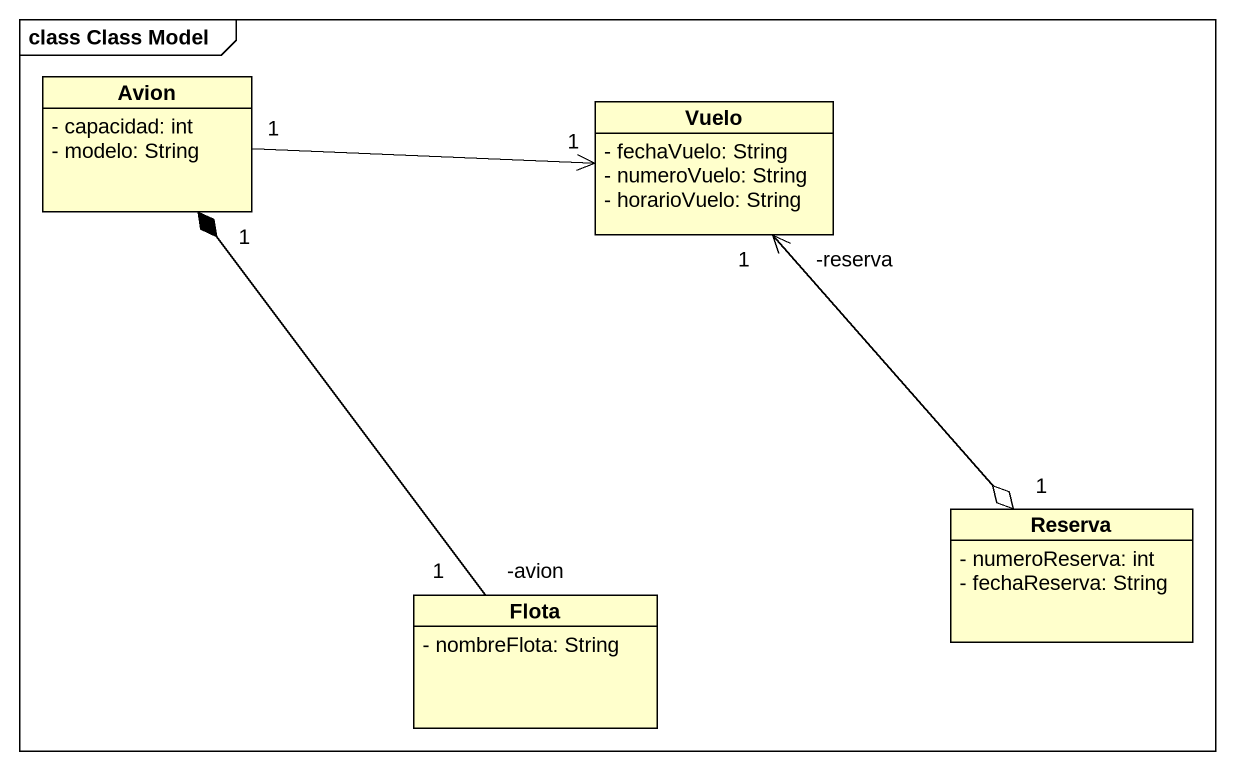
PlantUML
@startuml
mainframe class Class Model
hide circle
hide empty members
skinparam classAttributeIconSize 0
class Avion {
  - capacidad: int
  - modelo: String
}
class Vuelo {
  - fechaVuelo: String
  - numeroVuelo: String
  - horarioVuelo: String
}
class Reserva {
  - numeroReserva: int
  - fechaReserva: String
}
class Flota {
  - nombreFlota: String
}
Avion "1" -right-> "1" Vuelo
Vuelo "-reserva\n1" <--o "1" Reserva
Flota "-avion\n1" -up-* "1" Avion
@enduml
